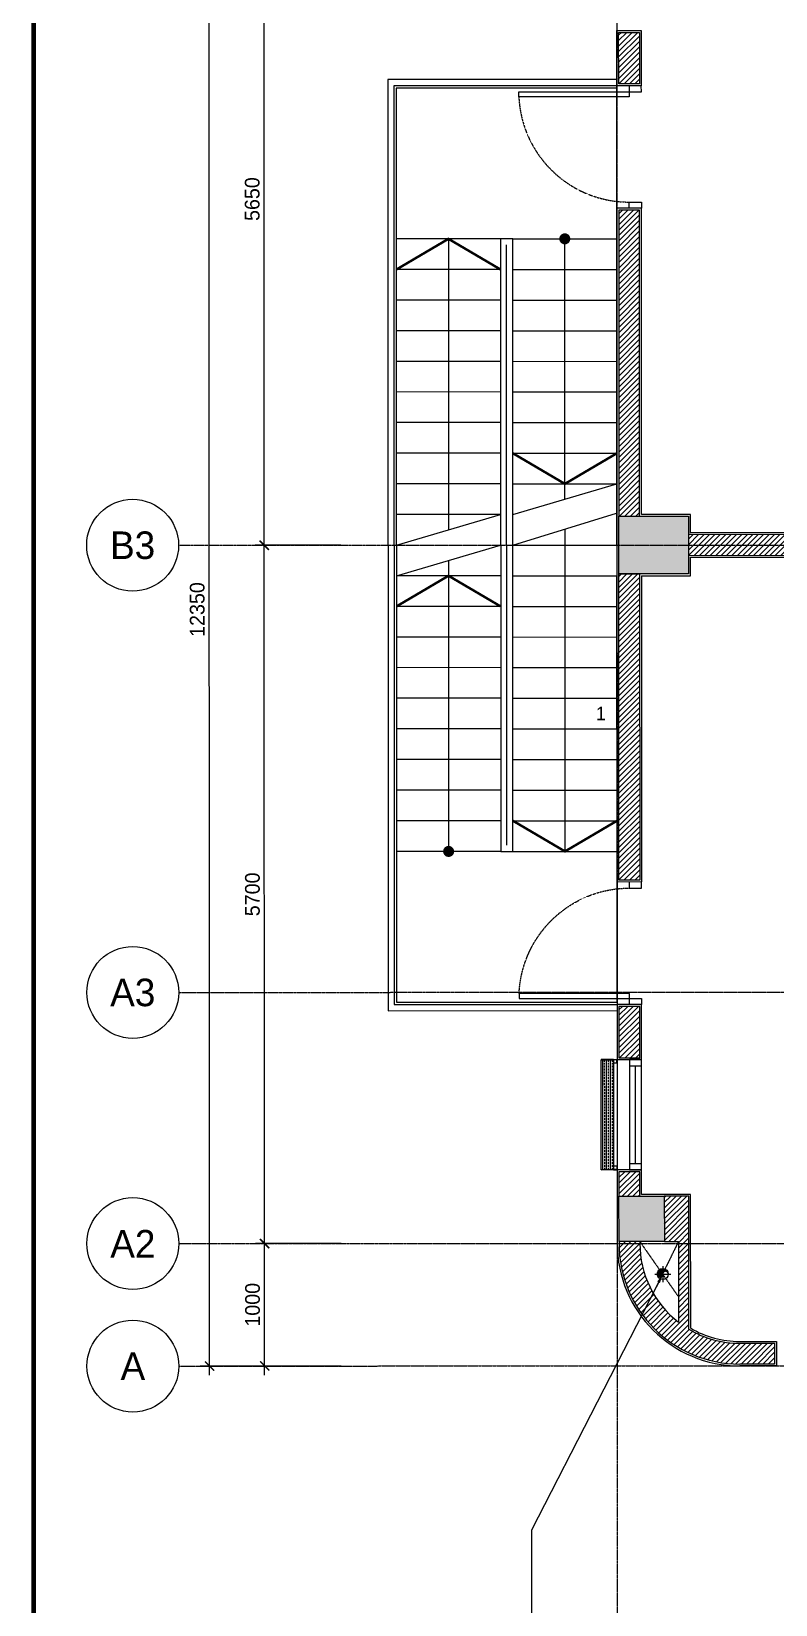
# Model space of a CAD drawing. Header units: inches. Extents: x 1721084 to 1854744, y 225101 to 488646.
# Drawn here: x 1810540 to 1816616, y 330174 to 343018 of the extents above; entities that cross this region are included whole.
import ezdxf
from ezdxf.enums import TextEntityAlignment as Align

# ---------------------------------------------------------------- set-up
doc = ezdxf.new("R2010")
doc.units = ezdxf.units.IN
doc.header["$MEASUREMENT"] = 0
for name, pattern in [('ACAD_ISO03W100', [30, 12, -18]), ('X-PL-T2$0$X-GRID-T2$0$CENTER2', [1.125, 0.75, -0.125, 0.125, -0.125]), ('X-PL-T2$0$X-PL-T2$0$DASHEDX2', [1.5, 1, -0.5]), ('X-PL-T2$0$X-PL-T2$0$HIDDEN2', [0.1875, 0.125, -0.0625])]:
    doc.linetypes.add(name, pattern=pattern)
for name, color, linetype in [('A-ANNO-DIM 100', 252, 'Continuous'), ('e-WIRE', 6, 'ACAD_ISO03W100'), ('X-PL-T2$0$A-XREF', 250, 'Continuous'), ('X-PL-T2$0$X-COLUM-T2$0$A-FLOR-COLS-CONC', 250, 'Continuous'), ('X-PL-T2$0$X-COLUM-T2$0$A-FLOR-PATT', 250, 'Continuous'), ('X-PL-T2$0$X-GRID-T2$0$A-ANNO-DIM 75', 2, 'Continuous'), ('X-PL-T2$0$X-GRID-T2$0$A-GRID', 9, 'X-PL-T2$0$X-GRID-T2$0$CENTER2'), ('X-PL-T2$0$X-GRID-T2$0$A-GRID-SYMB', 5, 'Continuous'), ('X-PL-T2$0$X-PL-T2$0$A-FLOR', 250, 'Continuous'), ('X-PL-T2$0$X-PL-T2$0$A-FLOR-ABOV', 250, 'X-PL-T2$0$X-PL-T2$0$HIDDEN2'), ('X-PL-T2$0$X-PL-T2$0$A-FLOR-DOOR', 250, 'Continuous'), ('X-PL-T2$0$X-PL-T2$0$A-FLOR-DRAN', 250, 'Continuous'), ('X-PL-T2$0$X-PL-T2$0$A-FLOR-HDRL', 250, 'Continuous'), ('X-PL-T2$0$X-PL-T2$0$A-FLOR-PATT', 250, 'Continuous'), ('X-PL-T2$0$X-PL-T2$0$A-FLOR-STRS', 250, 'Continuous'), ('X-PL-T2$0$X-PL-T2$0$A-FLOR-STRS-NOTE', 250, 'Continuous'), ('X-PL-T2$0$X-PL-T2$0$A-FLOR-WALL', 250, 'Continuous'), ('X-PL-T2$0$X-PL-T2$0$A-FLOR-WALL-FNSH', 250, 'Continuous'), ('X-PL-T2$0$X-PL-T2$0$A-FLOR-WALL-PATT', 250, 'Continuous'), ('X-PL-T2$0$X-PL-T2$0$A-FLOR-WDW', 250, 'Continuous'), ('X-PL-T2$0$X-PL-T2$0$A-XREF', 250, 'Continuous')]:
    doc.layers.add(name, color=color, linetype=linetype)
doc.styles.add('X-PL-T2$0$HDUNGARC', font='vn_vni.shx')
doc.styles.add('X-PL-T2$0$X-GRID-T2$0$HDUNGARC', font='vn_vni.shx')
doc.styles.add('X-PL-T2$0$X-GRID-T2$0$SYMBTEXT', font='VAVON_.TTF')
doc.styles.add('X-PL-T2$0$X-PL-T2$0$HDUNGARC', font='vn_vni.shx')
doc.dimstyles.new('X-PL-T2$0$DIM-75', dxfattribs={"dimscale": 75, "dimtxt": 2, "dimasz": 1, "dimexe": 1, "dimexo": 1, "dimgap": 0.5, "dimtad": 1, "dimdec": 0, "dimzin": 0, "dimdsep": 46, "dimtxsty": 'X-PL-T2$0$HDUNGARC', "dimblk": 'X-PL-T2$0$_ArchTick', "dimcen": 2, "dimdle": 1, "dimclrd": 256, "dimclre": 9, "dimclrt": 3, "dimadec": 0, "dimazin": 0, "dimtfac": 1, "dimtdec": 0, "dimtix": 1, "dimtmove": 2, "dimatfit": 2, "dimfxl": 1, "dimtolj": 1, "dimtzin": 0, "dimarcsym": 2})
doc.dimstyles.new('X-PL-T2$0$X-GRID-T2$0$DIM-75', dxfattribs={"dimscale": 75, "dimtxt": 1.6, "dimasz": 1, "dimexe": 1, "dimexo": 1, "dimgap": 0.5, "dimtad": 1, "dimdec": 0, "dimzin": 0, "dimdsep": 46, "dimtxsty": 'X-PL-T2$0$X-GRID-T2$0$HDUNGARC', "dimblk": 'X-PL-T2$0$X-GRID-T2$0$_ArchTick', "dimcen": 2, "dimdle": 1, "dimclrd": 256, "dimclre": 9, "dimclrt": 3, "dimadec": 0, "dimazin": 0, "dimtfac": 1, "dimtdec": 0, "dimtix": 1, "dimtmove": 2, "dimatfit": 2, "dimfxl": 1, "dimtolj": 1, "dimtzin": 0, "dimarcsym": 2})
pattern_1 = [(45, (0, 0), (-22.09708691207961, 22.09708691207961), [])]
pattern_2 = [(0, (0, 0), (50, 50), [50, -50])]

# ---------------------------------------------------------------- blocks, each defined once
blk = doc.blocks.new('*U587')
blk.add_lwpolyline([(0, 0), (-40, 0), (-40, 900.0000020605657), (0, 900.0000020605657)], close=True)
at = {"color": 0}
for points in [[(-900, -100.0000005913898), (-950, -100.0000005913898), (-950, 0), (-900, 0)], [(0, -100.0000005913898), (50, -100.0000005913898), (50, 0), (0, 0)]]:
    blk.add_lwpolyline(points, close=True, dxfattribs=at)
at = {"color": 251, "linetype": 'X-PL-T2$0$X-PL-T2$0$DASHEDX2'}
blk.add_arc((1.603892798950254, -0.6436762238445226), 901.6040811434233, 92.64481302768976, 179.9629655211273, dxfattribs=at)
blk = doc.blocks.new('X-PL-T2$0$X-COLUM-T2')
at = {"layer": 'X-PL-T2$0$X-COLUM-T2$0$A-FLOR-PATT'}
h = blk.add_hatch(dxfattribs=at)
h.set_pattern_fill('!BTCT', color=250, scale=20, pattern_type=2)
h.set_pattern_definition([(50, (0, 0), (143.4520365201507, -12.55042699651902), [15, -165]), (355, (0, 0), (-27.7502667226, 150.4384267400024), [12, -132]), (100.4514, (11.954336, -1.045868), (115.7018763428043, 137.8879084121907), [12.748038, -140.2284224]), (46.18419999999999, (0, 40), (213.4482097251289, -33.10380286580361), [22.5, -247.5]), (96.6356, (17.787349, 37.2413386), (186.9325411097406, 194.8235741800883), [19.1220576, -210.3426]), (351.1842000000001, (0, 40), (186.9323890267254, 194.8237201850649), [18, -198]), (21, (20, 30), (119.3814104236923, -80.52377813306776), [15, -165]), (326, (20, 30), (48.66306638431634, 145.0300090093706), [12, -132]), (71.45140000000002, (29.9484466, 23.2896788), (168.0445257162979, 64.50609934199048), [12.748038, -140.2284224]), (37.50000000000001, (0, 0), (2.431971063458133, 66.5787707662623), [0, -130.4, 0, -134, 0, -132.5]), (7.499999999999999, (0, 0), (52.61390748842972, 78.88234237647204), [0, -76.39999999999998, 0, -127.4, 0, -50.5]), (327.5, (-44.59999999999999, 0), (106.7644872344818, -4.510974346875951), [0, -50, 0, -156, 0, -207]), (317.5, (-64.6, 0), (116.6372338684772, 20.02099646646354), [0, -65, 0, -103.6, 0, -147]), (45, (0, 0), (-60.10407640085654, 60.10407640085654), []), (45, (0, 24.5), (-60.10407640085654, 60.10407640085654), [])])
h.paths.add_polyline_path([(20684.99999999997, 3915.000000000029), (20684.99999999997, 4285.000000000029), (20315.00000000014, 4285.000000000029), (20315.00000000014, 3915.000000000028)])
h.paths.add_polyline_path([(20684.99999918885, 685.0000000000252), (19915, 685.0000000000252), (19915, 374.633291643343), (20684.99999918885, 374.633291643343)])
h.paths.add_polyline_path([(15485.00000000006, -714.999999999898), (14815.00000000005, -714.999999999898), (14815.00000000005, -985.0000000000036), (15485.00000000006, -985.0000000000036)])
h.paths.add_polyline_path([(15014.99999999995, 3915.000000000008), (15384.99999999997, 3915.000000000006), (15384.99999999997, 4385.000000000029), (15014.99999999995, 4385.000000000029)])
h.paths.add_polyline_path([(8785.000000000158, 5464.999999999911), (8785.000000000158, 5934.999999999914), (8215.000000000158, 5934.999999999914), (8215.000000000158, 5464.999999999911)])
h.paths.add_polyline_path([(4734.999999999986, -984.9999999999866), (4734.999999999985, -614.9999999999108), (4264.999999999987, -614.9999999999127), (4264.999999999985, -984.9999999999866)])
h.paths.add_polyline_path([(8415.000000000015, -984.9999999999866), (8785.000000000016, -984.9999999999866), (8785.000000000016, -615), (8415.000000000015, -615.0000000000017)])
h.paths.add_polyline_path([(8785.000000000213, 11336.55203909345), (8415.00000000019, 11358.38688596063), (8415.000000000196, 10965.00146173001), (8785.000000000211, 10965.00000000014)])
h.paths.add_polyline_path([(20685.04201184696, 10634.25258519434), (20315.0000000002, 10656.09319950877), (20315.0000000002, 10215.00000000132), (20685.04201184696, 10215.00000000132)])
h.paths.add_polyline_path([(4734.999999999854, 11575.5550926392), (4264.999999999854, 11603.29124947027), (4264.999999999854, 11214.99999999993), (4734.999999999854, 11214.99999999993)])
h.paths.add_polyline_path([(15, 11335.00000000012), (15, 10965.00000000012), (385, 10965.00000000012), (385, 11335.00000000012)])
h.paths.add_polyline_path([(15, 5935.000000000001), (15, 5465), (585, 5465), (585, 5935)])
h.paths.add_polyline_path([(385, 15), (385, 385), (15, 385), (15, 15)])
at = {"layer": 'X-PL-T2$0$X-COLUM-T2$0$A-FLOR-COLS-CONC'}
for points in [[(15, 5935), (585, 5935), (585, 5465), (15, 5465)], [(15, 385), (385, 385), (385, 15), (15, 15)]]:
    blk.add_lwpolyline(points, close=True, dxfattribs=at)
blk = doc.blocks.new('X-PL-T2$0$X-PL-T2$0$THANH TH')
at = {"layer": 'X-PL-T2$0$X-PL-T2$0$A-FLOR-HDRL'}
for points in [[(7.248e-13, -149.9999999994361), (-1870.000000000009, -149.9999999994361), (-1870.000000000009, -7749.999999999663), (-1.35145e-11, -7749.999999998698)], [(7.248e-13, -199.9999999994361), (-1820.000000000009, -199.9999999994361), (-1820.000000000009, -7699.999999999611), (-6.89937e-11, -7699.999999998698)], [(-900.000000000009, -6399.999999999586), (-900.000000000009, -1499.999999999587)]]:
    blk.add_lwpolyline(points, dxfattribs=at)
at = {"layer": 'X-PL-T2$0$X-PL-T2$0$A-FLOR-STRS'}
for points in [[(7.248e-13, -219.9999999994361), (-1800.000000000009, -219.9999999994361), (-1800.000000000009, -7679.999999999583), (-9.11342e-11, -7679.999999998698)], [(-9.11342e-11, -7679.999999998698), (7.248e-13, -219.9999999994361)], [(-950.0000000000464, -1449.999999999587), (-1800.000000000092, -1449.999999999583)], [(-849.9999999999714, -1449.999999999587), (-950.0000000000464, -1449.999999999587), (-950.0000000000624, -6449.999999999587), (-849.9999999999554, -6449.999999999587), (-849.9999999999714, -1449.999999999587)], [(-849.9999999999714, -1449.999999999587), (-8.5123e-12, -1449.999999999583)], [(-950.0000000000473, -1699.999999999586), (-1800.000000000092, -1699.999999999583)], [(-849.9999999999706, -1699.999999999586), (-7.7165e-12, -1699.999999999583)], [(-950.0000000000483, -1949.999999999586), (-1800.000000000093, -1949.999999999583)], [(-849.9999999999696, -1949.999999999586), (-6.9207e-12, -1949.999999999583)], [(-950.000000000049, -2199.999999999586), (-1800.000000000094, -2199.999999999584)], [(-849.9999999999688, -2199.999999999586), (-6.1249e-12, -2199.999999999584)], [(-950.0000000000496, -2449.999999999586), (-1800.000000000095, -2449.999999999584)], [(-849.9999999999683, -2449.999999999586), (-5.3291e-12, -2449.999999999584)], [(-950.0000000000508, -2699.999999999586), (-1800.000000000095, -2699.999999999584)], [(-849.9999999999671, -2699.999999999586), (-4.5333e-12, -2699.999999999584)], [(-950.0000000000516, -2949.999999999586), (-1800.000000000096, -2949.999999999583)], [(-849.9999999999665, -2949.999999999586), (-3.7375e-12, -2949.999999999583)], [(-950.0000000000522, -3199.999999999586), (-1800.000000000097, -3199.999999999584)], [(-849.9999999999658, -3199.999999999586), (-2.9416e-12, -3199.999999999584)], [(-950.0000000000528, -3449.999999999587), (-1800.000000000098, -3449.999999999584)], [(-849.9999999999651, -3449.999999999587), (-2.1458e-12, -3449.999999999584)], [(-849.9999999999643, -3699.999999999585), (-3.21023e-11, -3449.999999999583)], [(-950.0000000000535, -3699.999999999587), (-1800.000000000099, -3699.999999999584)], [(-1800.000000000009, -3949.999999999609), (-950.0000000000535, -3699.999999999587)], [(-849.9999999999635, -3949.999999999585), (-2.473539514262269, -3689.999999999783)], [(-1800.0000000001, -4199.999999999583), (-950.0000000000543, -3949.999999999587)], [(-849.9999999999633, -3949.999999999587), (-5.542e-13, -3949.999999999583)], [(-950.0000000000554, -4199.999999999586), (-1800.0000000001, -4199.999999999583)], [(-849.9999999999626, -4199.999999999586), (2.416e-13, -4199.999999999583)], [(-950.000000000056, -4449.999999999586), (-1800.000000000101, -4449.999999999583)], [(-849.9999999999617, -4449.999999999586), (1.0374e-12, -4449.999999999583)], [(-950.0000000000571, -4699.999999999586), (-1800.000000000102, -4699.999999999583)], [(-849.9999999999609, -4699.999999999586), (1.8332e-12, -4699.999999999583)], [(-950.000000000058, -4949.999999999587), (-1800.000000000103, -4949.999999999583)], [(-849.99999999996, -4949.999999999587), (2.628999999999999e-12, -4949.999999999583)], [(-950.0000000000585, -5199.999999999587), (-1800.000000000103, -5199.999999999583)], [(-849.9999999999594, -5199.999999999587), (3.4248e-12, -5199.999999999583)], [(-950.0000000000592, -5449.999999999587), (-1800.000000000104, -5449.999999999583)], [(-849.9999999999588, -5449.999999999587), (4.2206e-12, -5449.999999999583)], [(-950.0000000000603, -5699.999999999587), (-1800.000000000105, -5699.999999999583)], [(-849.9999999999579, -5699.999999999587), (5.1301e-12, -5699.999999999583)], [(-950.0000000000612, -5949.999999999587), (-1800.000000000106, -5949.999999999583)], [(-849.999999999957, -5949.999999999585), (5.9259e-12, -5949.999999999583)], [(-950.0000000000618, -6199.999999999587), (-1800.000000000107, -6199.999999999583)], [(-849.9999999999559, -6199.999999999587), (6.8354e-12, -6199.999999999583)], [(-950.0000000000624, -6449.999999999587), (-1800.000000000108, -6449.999999999583)], [(-849.9999999999554, -6449.999999999587), (7.4039e-12, -6449.999999999583)]]:
    blk.add_lwpolyline(points, dxfattribs=at)
at = {"layer": 'X-PL-T2$0$X-PL-T2$0$A-FLOR-STRS-NOTE', "color": 174, "const_width": 45}
for points in [[(-447.4999999993778, -1449.999923897248, -1), (-402.5000000006002, -1450.000076101922, -1)], [(-1397.499999999443, -6449.999923897249, -1), (-1352.500000000665, -6450.000076101923, -1)]]:
    blk.add_lwpolyline(points, format="xyb", close=True, dxfattribs=at)
at = {"layer": 'X-PL-T2$0$X-PL-T2$0$A-FLOR-STRS-NOTE', "color": 174, "ltscale": 400, "const_width": 20}
for points in [[(-1800.000000000009, -1699.999999999583), (-1375.00000000007, -1449.999999999585), (-950.0000000000473, -1699.999999999586)], [(-849.9999999999658, -3199.999999999586), (-424.999999999998, -3449.999999999585), (-3.64793e-11, -3199.999999999584)], [(-1800.000000000009, -4449.999999999583), (-1375.00000000007, -4199.999999999585), (-950.000000000056, -4449.999999999586)], [(-849.9999999999559, -6199.999999999587), (-424.999999999989, -6449.999999999585), (-7.13811e-11, -6199.999999999583)]]:
    blk.add_lwpolyline(points, dxfattribs=at)
at = {"layer": 'X-PL-T2$0$X-PL-T2$0$A-FLOR-STRS-NOTE'}
for points in [[(-1375.00000000007, -1449.999999999585), (-1375.00000000007, -3824.999999999609)], [(-424.999999999989, -3574.999999999576), (-424.999999999989, -1449.999999999585)], [(-424.999999999989, -3819.596803174515), (-424.999999999989, -6449.999999999585)], [(-1375.00000000007, -4074.999999999581), (-1375.00000000007, -6449.999999999587)]]:
    blk.add_lwpolyline(points, dxfattribs=at)
at = {"layer": 'X-PL-T2$0$X-PL-T2$0$A-FLOR-STRS', "color": 250, "linetype": 'X-PL-T2$0$X-PL-T2$0$DASHEDX2', "insert": (-131.9044174607696, -5324.269141882361), "char_height": 110, "attachment_point": 5, "style": 'X-PL-T2$0$X-PL-T2$0$HDUNGARC'}
blk.add_mtext('1', dxfattribs=at)
blk = doc.blocks.new('X-PL-T2$0$X-PL-T2$0$NM 90')
h = blk.add_hatch()
h.set_pattern_fill('DASH', color=8, scale=400)
h.set_pattern_definition(pattern_2)
h.paths.add_polyline_path([(0, 45, 1), (0, 0)])
h.paths.add_polyline_path([(0, 45), (0, 0), (45, 0, 0.4142135623730951)])
h.paths.add_polyline_path([(45, 0), (0, 0, -1), (-2.7e-15, -45, 0.4142135623730951)])
h = blk.add_hatch()
h.set_pattern_fill('DASH', color=256, scale=400)
h.set_pattern_definition(pattern_2)
h.paths.add_polyline_path([(0, 45, 1), (0, 0)])
h.paths.add_polyline_path([(0, 45), (0, 0), (45, 0, 0.4142135623730951)])
h.paths.add_polyline_path([(45, 0), (0, 0, -1), (-3.6e-15, -45, 0.4142135623730951)])
h = blk.add_hatch()
h.set_pattern_fill('DASH', color=8, scale=400)
h.set_pattern_definition(pattern_2)
h.paths.add_polyline_path([(0, 45, 1), (0, 0)])
h.paths.add_polyline_path([(0, 45), (0, 0), (45, 0, 0.4142135623730951)])
h.paths.add_polyline_path([(45, 0), (0, 0, -1), (-3.6e-15, -45, 0.4142135623730951)])
h = blk.add_hatch(color=8)
h.dxf.hatch_style = 1
h.paths.add_polyline_path([(0, 45, 1), (0, 0)])
h.paths.add_polyline_path([(0, 45), (0, -3.6e-15), (45, 0, 0.4142135623730951)])
h.paths.add_polyline_path([(45, 0), (-1.8e-15, 0, -1), (-7.1e-15, -45, 0.4142135623730951)])
at = {"color": 8}
for points in [[(65, 0), (-65, 0)], [(0, 65), (0, -65)]]:
    blk.add_lwpolyline(points, dxfattribs=at)
blk.add_circle((0, 0), 45)
for centre, start, end in [((1.4e-15, 22.5), 90, 270), ((1.4e-15, -22.5), 270, 90.00000000000004)]:
    blk.add_arc(centre, 22.5, start, end)
blk = doc.blocks.new('X-PL-T2$0$X-GRID-T2$0$SYMB-GRID')
blk.add_circle((0, 0), 5)
at = {"color": 2, "style": 'X-PL-T2$0$X-GRID-T2$0$SYMBTEXT', "flags": 4}
blk.add_attdef('NUM', text='', height=3, dxfattribs=at).set_placement((0, 0), align=Align.MIDDLE)
blk = doc.blocks.new('X-PL-T2$0$X-GRID-T2$0$_ArchTick')
at = {"color": 0, "linetype": 'ByBlock', "const_width": 0.15}
blk.add_lwpolyline([(-0.5000000000000018, -0.4822552045807244), (0.5, 0.5177447954192829)], dxfattribs=at)
blk = doc.blocks.new('*D638')
at = {"layer": 'Defpoints', "color": 0, "transparency": 16777216}
for p in [(-2878.678544014205, 2.034327e-10), (-2178.662637090867, 2.035453e-10), (-2178.662637090867, -999.9999999998148)]:
    blk.add_point(p, dxfattribs=at)
at = {"layer": 'X-PL-T2$0$X-GRID-T2$0$A-ANNO-DIM 75', "color": 9, "lineweight": -2, "transparency": 16777216}
for p, q in [((-2253.662637090867, 2.035332e-10), (-2953.678544014205, 2.034207e-10)), ((-2253.662637090867, -999.9999999998148), (-2953.678544014205, -999.999999999815))]:
    blk.add_line(p, q, dxfattribs=at)
at = {"layer": 'X-PL-T2$0$X-GRID-T2$0$A-ANNO-DIM 75', "lineweight": -2, "transparency": 16777216}
blk.add_line((-2878.678544014205, -1074.999999999815), (-2878.678544014205, 75.00000000020344), dxfattribs=at)
at = {"layer": 'X-PL-T2$0$X-GRID-T2$0$A-ANNO-DIM 75', "lineweight": -2, "transparency": 16777216, "xscale": 75, "yscale": 75, "zscale": 75}
for p, rotation in [((-2878.678544014205, 2.034327e-10), 90), ((-2878.678544014205, -999.999999999815), 270)]:
    blk.add_blockref('X-PL-T2$0$X-GRID-T2$0$_ArchTick', p, dxfattribs=dict(at, rotation=rotation))
at = {"layer": 'X-PL-T2$0$X-GRID-T2$0$A-ANNO-DIM 75', "color": 3, "transparency": 16777216, "insert": (-2976.178544014205, -499.9999999998049), "char_height": 120, "attachment_point": 5, "rotation": 90, "style": 'X-PL-T2$0$X-GRID-T2$0$HDUNGARC'}
blk.add_mtext('\\A1;1000', dxfattribs=at)
blk = doc.blocks.new('*D639')
at = {"layer": 'Defpoints', "color": 0, "transparency": 16777216}
for p in [(-2878.678544014203, 5700.000000000158), (-2178.662637090867, 5700.000000000158), (-2178.662637090867, 2.04892e-10)]:
    blk.add_point(p, dxfattribs=at)
at = {"layer": 'X-PL-T2$0$X-GRID-T2$0$A-ANNO-DIM 75', "color": 9, "lineweight": -2, "transparency": 16777216}
for p, q in [((-2253.662637090867, 5700.000000000158), (-2953.678544014203, 5700.000000000158)), ((-2253.662637090867, 2.0488e-10), (-2953.678544014202, 2.047674e-10))]:
    blk.add_line(p, q, dxfattribs=at)
at = {"layer": 'X-PL-T2$0$X-GRID-T2$0$A-ANNO-DIM 75', "lineweight": -2, "transparency": 16777216}
blk.add_line((-2878.678544014201, -74.99999999979524), (-2878.678544014203, 5775.000000000157), dxfattribs=at)
at = {"layer": 'X-PL-T2$0$X-GRID-T2$0$A-ANNO-DIM 75', "lineweight": -2, "transparency": 16777216, "xscale": 75, "yscale": 75, "zscale": 75}
for p, rotation in [((-2878.678544014203, 5700.000000000158), 90), ((-2878.678544014201, 2.047795e-10), 270)]:
    blk.add_blockref('X-PL-T2$0$X-GRID-T2$0$_ArchTick', p, dxfattribs=dict(at, rotation=rotation))
at = {"layer": 'X-PL-T2$0$X-GRID-T2$0$A-ANNO-DIM 75', "color": 3, "transparency": 16777216, "insert": (-2976.178544014202, 2850.000000000182), "char_height": 120, "attachment_point": 5, "rotation": 90, "style": 'X-PL-T2$0$X-GRID-T2$0$HDUNGARC'}
blk.add_mtext('\\A1;5700', dxfattribs=at)
blk = doc.blocks.new('*D640')
at = {"layer": 'Defpoints', "color": 0, "transparency": 16777216}
for p in [(-2878.678544014208, 11350.00000000012), (-1991.108536304821, 11350.00000000012), (-2178.662637090867, 5700.000000000158)]:
    blk.add_point(p, dxfattribs=at)
at = {"layer": 'X-PL-T2$0$X-GRID-T2$0$A-ANNO-DIM 75', "color": 9, "lineweight": -2, "transparency": 16777216}
for p, q in [((-2066.108536304822, 11350.00000000012), (-2953.678544014208, 11350.00000000012)), ((-2253.662637090867, 5700.000000000158), (-2953.678544014206, 5700.000000000158))]:
    blk.add_line(p, q, dxfattribs=at)
at = {"layer": 'X-PL-T2$0$X-GRID-T2$0$A-ANNO-DIM 75', "lineweight": -2, "transparency": 16777216}
blk.add_line((-2878.678544014206, 5625.000000000157), (-2878.678544014208, 11425.00000000012), dxfattribs=at)
at = {"layer": 'X-PL-T2$0$X-GRID-T2$0$A-ANNO-DIM 75', "lineweight": -2, "transparency": 16777216, "xscale": 75, "yscale": 75, "zscale": 75}
for p, rotation in [((-2878.678544014208, 11350.00000000012), 90), ((-2878.678544014206, 5700.000000000158), 270)]:
    blk.add_blockref('X-PL-T2$0$X-GRID-T2$0$_ArchTick', p, dxfattribs=dict(at, rotation=rotation))
at = {"layer": 'X-PL-T2$0$X-GRID-T2$0$A-ANNO-DIM 75', "color": 3, "transparency": 16777216, "insert": (-2976.178544014204, 8525.000000000138), "char_height": 120, "attachment_point": 5, "rotation": 90, "style": 'X-PL-T2$0$X-GRID-T2$0$HDUNGARC'}
blk.add_mtext('\\A1;5650', dxfattribs=at)
blk = doc.blocks.new('*D642')
at = {"layer": 'Defpoints', "color": 0, "transparency": 16777216}
for p in [(-3328.678544014356, 11350.00000000012), (-1991.108536304821, 11350.00000000012), (-2178.662637090867, -999.9999999998148)]:
    blk.add_point(p, dxfattribs=at)
at = {"layer": 'X-PL-T2$0$X-GRID-T2$0$A-ANNO-DIM 75', "color": 9, "lineweight": -2, "transparency": 16777216}
for p, q in [((-2066.108536304822, 11350.00000000012), (-3403.678544014356, 11350.00000000012)), ((-2253.662637090867, -999.9999999998148), (-3403.678544014353, -999.999999999815))]:
    blk.add_line(p, q, dxfattribs=at)
at = {"layer": 'X-PL-T2$0$X-GRID-T2$0$A-ANNO-DIM 75', "lineweight": -2, "transparency": 16777216}
blk.add_line((-3328.678544014355, -1074.999999999815), (-3328.678544014356, 11425.00000000012), dxfattribs=at)
at = {"layer": 'X-PL-T2$0$X-GRID-T2$0$A-ANNO-DIM 75', "lineweight": -2, "transparency": 16777216, "xscale": 75, "yscale": 75, "zscale": 75}
for p, rotation in [((-3328.678544014356, 11350.00000000012), 90), ((-3328.678544014355, -999.999999999815), 270)]:
    blk.add_blockref('X-PL-T2$0$X-GRID-T2$0$_ArchTick', p, dxfattribs=dict(at, rotation=rotation))
at = {"layer": 'X-PL-T2$0$X-GRID-T2$0$A-ANNO-DIM 75', "color": 3, "transparency": 16777216, "insert": (-3426.178544014352, 5175.000000000153), "char_height": 120, "attachment_point": 5, "rotation": 90, "style": 'X-PL-T2$0$X-GRID-T2$0$HDUNGARC'}
blk.add_mtext('\\A1;12350', dxfattribs=at)
blk = doc.blocks.new('*U618')
for points in [[(0, 0), (50, 0), (50, 100), (0, 100)], [(0, 0), (900, 0), (900, 100), (0, 100)], [(850, 0), (900, 0), (900, 100), (850, 100)]]:
    blk.add_lwpolyline(points, close=True)
at = {"color": 8}
blk.add_lwpolyline([(50, 50), (850, 50)], dxfattribs=at)
blk = doc.blocks.new('X-PL-T2$0$X-PL-T2$0$X-A-PL-GENL-2ND FLOOR$0$pl-louver 1')
at = {"layer": 'X-PL-T2$0$X-PL-T2$0$A-FLOR-WALL-PATT'}
h = blk.add_hatch(dxfattribs=at)
h.set_pattern_fill('BRASS', color=256, scale=5)
h.set_pattern_definition([(0, (0, 0), (0, 31.75), []), (0, (0, 15.875), (0, 31.75), [15.875, -7.9375])])
h.paths.add_polyline_path([(-2.000000000007275, -30), (-897.9999999999927, -30), (-897.9999999999927, -130), (-2.000000000007275, -130)])
for points in [[(-870, -2), (-898, -2), (-897.9999999999927, -30), (-899.9999999999927, -30), (-900, 0), (-870, -7.276000000000001e-12)], [(-30, -2), (-2, -2), (-2.000000000007275, -30), (-7.276000000000001e-12, -30), (0, 0), (-30, -7.276000000000001e-12)], [(-897.9999999999927, -130), (-2.000000000007275, -130), (-2.000000000007275, -30), (-897.9999999999927, -30)]]:
    blk.add_lwpolyline(points, close=True)
for points in [[(-899.9999999999927, -30), (-899.9999999999927, -130), (-897.9999999999927, -130), (-897.9999999999927, -30)], [(-30, -7.276000000000001e-12), (-870, -7.276000000000001e-12)], [(-870, -1.989733697460905), (-870, -29.98973369746091)], [(-30, -1.989733697460905), (-30, -29.98973369746091)], [(-7.276000000000001e-12, -30), (-7.276000000000001e-12, -130), (-2.000000000007275, -130), (-2.000000000007275, -30)]]:
    blk.add_lwpolyline(points)
blk = doc.blocks.new('X-PL-T2$0$_ArchTick')
at = {"color": 0, "linetype": 'ByBlock', "const_width": 0.15}
blk.add_lwpolyline([(-0.5000000000000018, -0.4822552045807244), (0.5, 0.5177447954192829)], dxfattribs=at)
blk = doc.blocks.new('I.A.M TITLEBLOCK - A2 -H')
at = {"const_width": 0.5}
blk.add_lwpolyline([(5, 2.999999999999972), (591.9999999999998, 2.999999999999886), (589.9999999999998, 417), (5, 417.0000000000002)], close=True, dxfattribs=at)
blk = doc.blocks.new('X-PL-T2$0$X-GRID-T2')
at = {"layer": 'X-PL-T2$0$X-GRID-T2$0$A-GRID', "ltscale": 8}
for p, q in [((5.9835e-12, 15788.19757388748), (-2.3166e-12, -4800.000000207501)), ((-3578.678544014039, 5700.000000000153), (9300.000000000013, 5700.000000000153)), ((-3578.678544014041, 2050.0000000002), (14116.50000000014, 2050.000000000204)), ((-3578.678544014041, 2.000888e-10), (14116.50000000014, 2.037268e-10)), ((-3578.678544014041, -999.999999999818), (30471.78230564017, -999.9999999998159))]:
    blk.add_line(p, q, dxfattribs=at)
at = {"layer": 'X-PL-T2$0$X-GRID-T2$0$A-GRID-SYMB'}
ref = blk.add_blockref('X-PL-T2$0$X-GRID-T2$0$SYMB-GRID', (-3953.678544014039, 5700.000000000153), dxfattribs=dict(at, xscale=75, yscale=75, zscale=75))
ref.add_attrib('NUM', 'B3', dxfattribs={"layer": '0', "color": 2, "height": 224.9999999999999, "style": 'X-PL-T2$0$X-GRID-T2$0$SYMBTEXT'}).set_placement((-3953.678544014039, 5700.000000000153), align=Align.MIDDLE)
ref = blk.add_blockref('X-PL-T2$0$X-GRID-T2$0$SYMB-GRID', (-3953.678544014041, 2050.0000000002), dxfattribs=dict(at, xscale=75, yscale=75, zscale=75))
ref.add_attrib('NUM', 'A3', dxfattribs={"layer": '0', "color": 2, "height": 224.9999999999999, "style": 'X-PL-T2$0$X-GRID-T2$0$SYMBTEXT'}).set_placement((-3953.678544014041, 2050.0000000002), align=Align.MIDDLE)
ref = blk.add_blockref('X-PL-T2$0$X-GRID-T2$0$SYMB-GRID', (-3953.678544014041, 2.000888e-10), dxfattribs=dict(at, xscale=75, yscale=75, zscale=75))
ref.add_attrib('NUM', 'A2', dxfattribs={"layer": '0', "color": 2, "height": 224.9999999999999, "style": 'X-PL-T2$0$X-GRID-T2$0$SYMBTEXT'}).set_placement((-3953.678544014041, 2.000888e-10), align=Align.MIDDLE)
ref = blk.add_blockref('X-PL-T2$0$X-GRID-T2$0$SYMB-GRID', (-3953.678544014041, -999.999999999818), dxfattribs=dict(at, xscale=75, yscale=75, zscale=75))
ref.add_attrib('NUM', 'A', dxfattribs={"layer": '0', "color": 2, "height": 224.9999999999999, "style": 'X-PL-T2$0$X-GRID-T2$0$SYMBTEXT'}).set_placement((-3953.678544014041, -999.999999999818), align=Align.MIDDLE)
at = {"layer": 'X-PL-T2$0$X-GRID-T2$0$A-ANNO-DIM 75'}
for base, p1, p2, picture, middle in [((-3328.678544014356, 11350.00000000012), (-2178.662637090866, -999.9999999998143), (-1991.108536304819, 11350.00000000011), '*D642', (-3426.178544014352, 5175.000000000153)), ((-2878.678544014208, 11350.00000000012), (-2178.662637090866, 5700.000000000156), (-1991.108536304819, 11350.00000000011), '*D640', (-2976.178544014204, 8525.000000000138)), ((-2878.678544014203, 5700.000000000158), (-2178.662637090866, 2.04892e-10), (-2178.662637090866, 5700.000000000156), '*D639', (-2976.178544014202, 2850.000000000182)), ((-2878.678544014205, 2.034327e-10), (-2178.662637090866, -999.9999999998143), (-2178.662637090866, 2.035453e-10), '*D638', (-2976.178544014205, -499.9999999998049))]:
    dim = blk.add_linear_dim(base=base, p1=p1, p2=p2, angle=90, dimstyle='X-PL-T2$0$X-GRID-T2$0$DIM-75', dxfattribs=at)
    dim.commit()
    dim.dimension.update_dxf_attribs({"geometry": picture, "text_midpoint": middle})
blk = doc.blocks.new('X-PL-T2$0$X-PL-T2')
at = {"layer": 'X-PL-T2$0$X-PL-T2$0$A-FLOR-PATT'}
h = blk.add_hatch(dxfattribs=at)
h.set_pattern_fill('ANSI31', color=250, scale=250)
h.set_pattern_definition(pattern_1)
h.paths.add_polyline_path([(185.0000005915321, 9885.000000000124), (15.00000000000389, 9885.000000000124), (15.00000000000389, 9464.999999977945), (185.0000005915321, 9464.999999977945)])
h = blk.add_hatch(dxfattribs=at)
h.set_pattern_fill('ANSI31', color=250, scale=250)
h.set_pattern_definition(pattern_1)
h.paths.add_polyline_path([(185.000000000142, 8434.999999999794), (15.00000000014225, 8434.999999999794), (15.0000000001054, 5935), (185.0000000001051, 5935)])
h = blk.add_hatch(dxfattribs=at)
h.set_pattern_fill('ANSI31', color=250, scale=250)
h.set_pattern_definition(pattern_1)
h.paths.add_polyline_path([(8615.000000000058, 6085.000000000011), (8615.000000000156, 5934.999999999914), (8785.000000000036, 5934.999999999914), (8785, 6085.000000000011)])
h.paths.add_polyline_path([(8215.00000000024, 5615.000000000011), (8215.00000000024, 5785.00000000001), (584.9999999999989, 5785.000000000007), (585.0000000001371, 5615.000000000005)])
h.paths.add_polyline_path([(8615.00000000014, 5464.999999999911), (8615.000000000142, 5315.000000000005), (8785.00000000018, 5315), (8785.000000000158, 5464.999999999911)])
h = blk.add_hatch(dxfattribs=at)
h.set_pattern_fill('ANSI31', color=250, scale=250)
h.set_pattern_definition(pattern_1)
h.paths.add_polyline_path([(15.00000000014202, 2965.000000000202), (185.000000000142, 2965.000000000202), (185.0000000001525, 5465), (15.00000000015251, 5465)])
h = blk.add_hatch(dxfattribs=at)
h.set_pattern_fill('ANSI31', color=250, scale=250)
h.set_pattern_definition(pattern_1)
h.paths.add_polyline_path([(185.0000005915321, 1935.000000022066), (15.00000000000023, 1935.000000022066), (15.00000000000023, 1515.000000000735), (185.0000005915321, 1515.000000000735)])
h = blk.add_hatch(dxfattribs=at)
h.set_pattern_fill('ANSI31', color=250, scale=250)
h.set_pattern_definition(pattern_1)
h.paths.add_polyline_path([(184.9999999999267, 585.0000000007326), (14.9999999999273, 585.0000000007325), (15.00000000021734, 385), (185.0000000001419, 385)])
h = blk.add_hatch(dxfattribs=at)
h.set_pattern_fill('ANSI31', color=250, scale=250)
h.set_pattern_definition(pattern_1)
edge = h.paths.add_edge_path()
edge.add_line((585.0000000001386, 384.9999999999996), (385.0000000000219, 384.9999999999998))
edge.add_line((385.0000000000219, 384.9999999999998), (385.0000000000219, 15))
edge.add_line((385.0000000000219, 15.00000000000001), (500.0000000001386, 15))
edge.add_line((500.0000000001386, 15), (500.0000000001387, -643.6031385877396))
edge.add_arc((1000.000000000463, 2.674483e-10), 815.0000000004039, 180.000000000018, 232.1572142641042, ccw=False)
edge.add_line((185.0000000000597, 1.09708e-11), (184.9999999999095, 15))
edge.add_line((184.9999999999095, 15), (14.99999999998471, 15.00000000000001))
edge.add_line((14.99999999998471, 15.00000000000001), (15.00000000013506, 1.409716787748039e-11))
edge.add_arc((1000.000000000135, 1.09708e-11), 985, 179.9999999999998, 270.0000000001054)
edge.add_line((1000.000000001947, -984.9999999999893), (1284.999999999842, -984.9999999994648))
edge.add_line((1284.999999999842, -984.9999999994648), (1284.999999999847, -814.9999999994817))
edge.add_line((1284.999999999847, -814.9999999994817), (1000.000000001634, -814.999999999989))
edge.add_arc((1000.000000000135, 1.23919e-11), 815.0000000000014, 239.3892798055437, 270.0000000001055, ccw=False)
edge.add_line((585.0000000001386, -701.4271166699988), (585.0000000001386, 384.9999999999994))
at = {"layer": 'Defpoints', "color": 5}
blk.add_lwpolyline([(34317.72514173447, -12850.40767212701), (-4757.274858265529, -12850.40767212701), (-4757.274858265529, 17749.59232787299), (34317.72514173447, 17749.59232787299)], close=True, dxfattribs=at)
at = {"layer": 'X-PL-T2$0$X-PL-T2$0$A-FLOR'}
for points in [[(1.422187e-10, 8449.999999999794), (1.421938e-10, 9449.999999977945)], [(1.422187e-10, 2950.000000000522), (7.340049e-10, 1750.000000001264)], [(-5.91333e-11, 1500.000000000735), (-8.14547662e-08, 600.0000000007348)]]:
    blk.add_lwpolyline(points, dxfattribs=at)
at = {"layer": 'X-PL-T2$0$X-PL-T2$0$A-FLOR-ABOV', "ltscale": 10}
for points in [[(184.9999999999846, 15), (500.0000000001386, -435.7265722530718)], [(500.0000000001386, 15), (301.2940591107669, -389.6280382183613)]]:
    blk.add_lwpolyline(points, dxfattribs=at)
at = {"layer": 'X-PL-T2$0$X-PL-T2$0$A-FLOR-WALL'}
for points in [[(15.00000000000389, 9885.000000000124), (185.0000005915321, 9885.000000000124), (185.0000005915321, 9464.999999977945), (15.00000000000389, 9464.999999977945)], [(185.000000000142, 8434.999999999794), (15.00000000014225, 8434.999999999794), (15.0000000001054, 5935), (185.0000000001051, 5935)], [(15.00000000015251, 5465), (185.0000000001525, 5465), (185.000000000142, 2965.000000000202), (15.00000000014202, 2965.000000000202)], [(185.0000005915321, 1935.000000022066), (15.00000000000023, 1935.000000022066), (15.00000000000022, 1515.000000000735), (185.0000005915321, 1515.000000000735)]]:
    blk.add_lwpolyline(points, close=True, dxfattribs=at)
for points in [[(8215.00000000024, 5785.00000000001), (584.9999999999989, 5785.000000000007), (585.0000000001386, 5615.000000000005), (8215.00000000024, 5615.000000000011), (8215.00000000024, 5785.00000000001)], [(15.00000000021733, 385), (185.0000000001419, 385), (184.9999999999267, 585.0000000007326), (14.99999999992732, 585.0000000007326), (15.00000000021732, 385)], [(585.0000000001386, -701.4271166699988), (585.0000000001386, 384.9999999999996), (385.0000000000219, 384.9999999999998), (385.0000000000219, 15), (500.0000000001386, 15), (500.0000000001386, -643.6031385877396)], [(14.99999999998462, 15), (14.99999999998462, -1.8e-15)], [(184.9999999999846, 15), (184.9999999999846, -1.8e-15)], [(1000.00000000014, -815.0000000000058), (1284.999999999847, -814.9999999994815), (1284.999999999842, -984.9999999994648), (1000.000000000135, -984.9999999999893)]]:
    blk.add_lwpolyline(points, dxfattribs=at)
for centre, radius, start, end in [((1000.000000000135, 1.09139e-11), 985, 180, 270), ((1000.000000000142, 5.457000000000001e-12), 815, 180, 232.1572142641106), ((1000.000000000135, 1.09139e-11), 815, 239.3892798055436, 270)]:
    blk.add_arc(centre, radius, start, end, dxfattribs=at)
at = {"layer": 'X-PL-T2$0$X-PL-T2$0$A-FLOR-WALL-FNSH'}
for points in [[(3.8938e-12, 9900.000000000124), (200.0000005915322, 9900.000000000124), (200.0000005915322, 9449.999999977945), (3.8938e-12, 9449.999999977945)], [(200.0000005915322, 1950.000000022066), (2.238e-13, 1950.000000022066), (2.238e-13, 1500.000000000735), (200.0000005915322, 1500.000000000735)]]:
    blk.add_lwpolyline(points, close=True, dxfattribs=at)
for points in [[(200.0000000001052, 5950.000000000003), (200.0000000001421, 8449.999999999794), (1.422187e-10, 8449.999999999794), (1.053841e-10, 5950.000000000003)], [(0, 5950.000000000153), (0, 5450.000000000152)], [(8200.000000000155, 5800.000000000242), (600.0000000001388, 5800.000000000006), (600.0000000001388, 5949.999999999992), (200.0000000001052, 5950.000000000096)], [(200.0000000001525, 5450.000000000103), (600.0000000001388, 5450.000000000006), (600.0000000001388, 5600.000000000004), (8200.000000000158, 5600.000000000012)], [(200.0000000001525, 5450.000000000009), (200.000000000142, 2950.000000000202), (1.420197e-10, 2950.000000000202), (1.525358e-10, 5450.000000000009)], [(600.0000000001388, -692.8203230275435), (600.0000000001388, 400), (200.000000000142, 400), (199.9999999999269, 600.0000000007324), (-7.31291e-11, 600.0000000007324), (1.420233e-10, 2.037268e-10)], [(1000.00000000014, -800.0000000000058), (1299.999999999847, -799.9999999994814), (1299.999999999841, -999.9999999994648), (1000.000000000135, -999.9999999999893)]]:
    blk.add_lwpolyline(points, dxfattribs=at)
for radius, start in [(1000, 180), (800, 239.9999999999993)]:
    blk.add_arc((1000.000000000135, 1.09139e-11), radius, start, 270, dxfattribs=at)
at = {"layer": 'X-PL-T2$0$X-PL-T2$0$A-FLOR-DOOR', "rotation": 90.00000000000004}
blk.add_blockref('*U587', (100.0000000001423, 9399.999999977945), dxfattribs=at)
at = {"layer": 'X-PL-T2$0$X-PL-T2$0$A-FLOR-DOOR', "xscale": -1, "rotation": 90}
blk.add_blockref('*U587', (100.0000000001423, 2000.000000022066), dxfattribs=at)
at = {"layer": 'X-PL-T2$0$X-PL-T2$0$A-FLOR-DRAN', "rotation": 90}
blk.add_blockref('X-PL-T2$0$X-PL-T2$0$NM 90', (372.3425853857059, -250.3141466109521), dxfattribs=at)
at = {"layer": 'X-PL-T2$0$X-PL-T2$0$A-FLOR-STRS', "color": 3}
blk.add_blockref('X-PL-T2$0$X-PL-T2$0$THANH TH', (3.4532e-12, 9649.999999999596), dxfattribs=at)
at = {"layer": 'X-PL-T2$0$X-PL-T2$0$A-FLOR-WALL'}
blk.add_blockref('X-PL-T2$0$X-GRID-T2', (0, 0), dxfattribs=at)
at = {"layer": 'X-PL-T2$0$X-PL-T2$0$A-FLOR-WDW', "xscale": -1, "rotation": 269.9999999999992}
blk.add_blockref('X-PL-T2$0$X-PL-T2$0$X-A-PL-GENL-2ND FLOOR$0$pl-louver 1', (-8.14414297e-08, 1500.000000000735), dxfattribs=at)
at = {"layer": 'X-PL-T2$0$X-PL-T2$0$A-FLOR-WDW', "rotation": 89.99999999999915}
blk.add_blockref('*U618', (199.9999999999269, 600.0000000007312), dxfattribs=at)
at = {"layer": 'X-PL-T2$0$X-PL-T2$0$A-XREF'}
blk.add_blockref('X-PL-T2$0$X-COLUM-T2', (0, 0), dxfattribs=at)
blk = doc.blocks.new('X-PL-T2')
at = {"layer": 'X-PL-T2$0$A-XREF'}
blk.add_blockref('X-PL-T2$0$X-PL-T2', (0, 0), dxfattribs=at)
blk.add_leader([(372.3425853857059, -250.3141466109521), (-699.3095817984808, -2339.066337804891), (-699.3095817984808, -6194.171549019883)], dimstyle='X-PL-T2$0$DIM-75', override={"dimgap": 0.5, "dimtad": 0}, dxfattribs=at)

msp = doc.modelspace()

# ---------------------------------------------------------------- block references
at = {"layer": 'e-WIRE', "color": 6, "ltscale": 10, "xscale": 1.000295790319478, "yscale": 1.000295790308883, "zscale": 1.000295790310395, "rotation": 0.01695004387035648}
msp.add_blockref('X-PL-T2', (1815322.434293136, 333122.5660718989), dxfattribs=at)

# ---------------------------------------------------------------- next in the draw order: block references
at = {"layer": 'A-ANNO-DIM 100', "xscale": 75, "yscale": 75, "zscale": 75}
msp.add_blockref('I.A.M TITLEBLOCK - A2 -H', (1810183.5, 319600.9999999999), dxfattribs=at)

doc.saveas('drawing.dxf')
